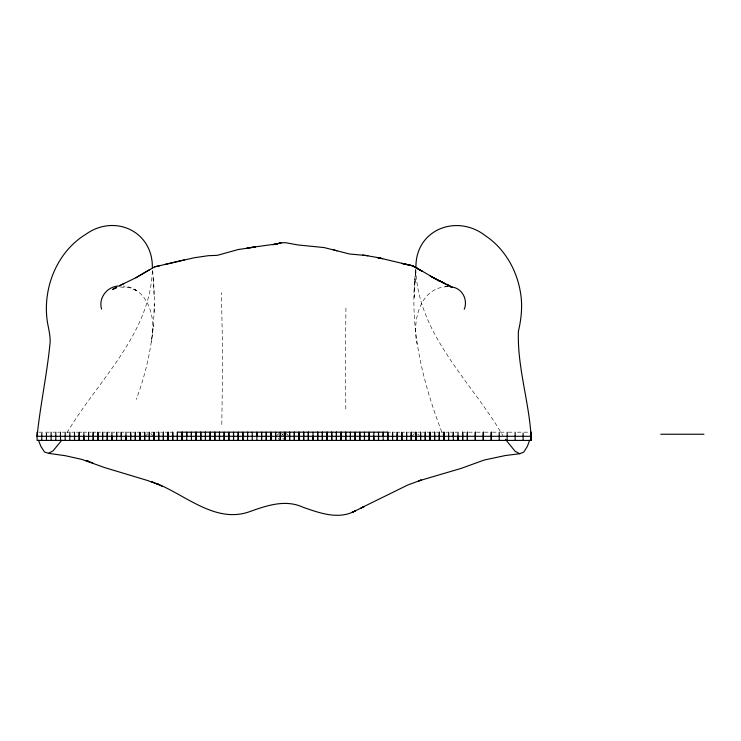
<?xml version="1.0" encoding="UTF-8"?>
<svg xmlns="http://www.w3.org/2000/svg" width="741" height="741" viewBox="0 0 741 741"><rect width="100%" height="100%" fill="white"/><g stroke="black" fill="none" stroke-linecap="round" stroke-linejoin="round"><path stroke-width="0.56" stroke-dasharray="3.71 2.78" d="M415.812 269.289C417.887 334.941 472.026 382.199 502.917 435.717M152.563 270.502C157.472 314.101 151.831 358.459 136.205 399.464M154.128 312.146L154.23 304.051M345.936 308.052L345.417 358.107L345.825 409.866M221.8 424.537L222.708 357.218L221.411 292.639M415.747 269.761C408.643 326.207 422.444 382.282 442.794 434.587M414.645 287.619L414.219 298.54L414.358 295.02M414.478 291.185L415.043 280.255M151.914 338.026C155.869 317.352 147.876 287.962 123.191 286.082M152.535 333.404L153.387 324.938M151.423 342.073L151.998 337.47M66.996 432.744C97.932 380.402 151.155 333.496 152.396 268.677M145.227 436.292L147.968 433.55M276.856 435.606L278.912 433.55M281.534 435.606L283.59 433.55M411.792 436.292L415.229 432.864M120.394 287.008L129.758 287.767L137.798 291.269L134.834 289.555L136.224 290.342M447.675 286.674C419.647 287.156 412.033 321.668 417.016 344.009M38.967 432.179L50.193 432.179M53 432.179L54.871 432.179M57.678 432.179L59.549 432.179M62.355 432.179L64.226 432.179M67.033 432.179L68.904 432.179M71.701 432.179L73.572 432.179M76.379 432.179L78.25 432.179M80.121 432.179L81.992 432.179M84.798 432.179L86.669 432.179M89.476 432.179L91.347 432.179M94.153 432.179L96.024 432.179M98.831 432.179L100.702 432.179M103.508 432.179L105.379 432.179M108.186 432.179L110.057 432.179M112.864 432.179L114.735 432.179M117.541 432.179L119.412 432.179M122.209 432.179L124.08 432.179M126.887 432.179L129.694 432.179M132.5 432.179L134.371 432.179M137.178 432.179L139.049 432.179M141.855 432.179L143.726 432.179M146.533 432.179L148.404 432.179M151.21 432.179L153.081 432.179M155.888 432.179L157.759 432.179M160.565 432.179L162.436 432.179M165.243 432.179L167.114 432.179M169.921 432.179L171.782 432.179M388.784 432.179L390.655 432.179M393.462 432.179L395.333 432.179M398.139 432.179L400.01 432.179M402.817 432.179L404.688 432.179M407.494 432.179L409.365 432.179M412.172 432.179L414.979 432.179M417.785 432.179L419.656 432.179M422.453 432.179L424.324 432.179M427.131 432.179L429.002 432.179M431.808 432.179L433.68 432.179M436.486 432.179L438.357 432.179M441.164 432.179L443.035 432.179M445.841 432.179L447.712 432.179M450.519 432.179L452.39 432.179M455.196 432.179L457.067 432.179M463.616 432.179L465.487 432.179M468.488 432.179L474.184 432.179M476.454 432.179L482.141 432.179M484.419 432.179L490.107 432.179M492.385 432.179L496.933 432.179M500.342 432.179L506.038 432.179M508.307 432.179L513.995 432.179M517.413 432.179L528.787 432.179M447.434 286.535L445.276 286.285L449.194 286.739M446.73 286.332L449.694 286.758M417.97 434.235L419.341 435.606M286.332 433.55L288.397 435.606M281.654 433.55L283.72 435.606M282.905 438.357L284.961 440.413M278.227 438.357L280.283 440.413M150.71 433.55L152.776 435.606M153.118 278.264L154.045 295.131M415.525 272.91L414.858 283.868L415.525 272.91"/><path stroke-width="1.11" d="M499.212 432.179L499.212 440.413M507.168 432.179L507.168 440.413M515.134 432.179L515.134 440.413M523.09 433.207L523.1 440.413M531.065 440.413L531.065 432.179L531.065 440.413L37.096 440.413L37.096 432.179M41.774 440.413L41.783 433.207M46.451 440.413L46.461 433.207M51.129 440.413L51.129 432.179M55.807 440.413L55.807 432.179M60.484 440.413L60.484 432.179M65.162 440.413L65.162 432.179M69.839 440.413L69.839 432.179M74.554 436.292L74.508 440.413L74.508 432.179M83.918 436.292L83.863 440.413L83.863 432.179M177.395 432.179L177.395 440.413L177.395 432.179L387.849 432.179L387.849 440.413L387.849 432.179M88.54 440.413L88.54 432.179L88.596 436.292M186.695 436.292L186.751 432.179L186.751 440.413M191.373 436.292L191.428 432.179L191.428 440.413M312.971 436.292L313.026 440.413L313.026 432.179M247.55 440.413L247.55 432.179L247.624 436.292M252.227 440.413L252.227 432.179M256.905 440.413L256.905 432.179L256.97 436.292M373.89 436.292L373.816 440.413L373.816 432.179M383.171 440.413L383.171 432.179L383.245 436.292M453.251 436.292L453.325 432.179L453.325 440.413M457.929 436.292L458.003 440.413L458.003 432.179M112.002 436.292L111.928 440.413L111.928 432.179M126.035 436.292L125.951 440.413L125.951 432.179M448.648 432.179L448.648 440.413M116.606 440.413L116.606 432.179L116.689 436.292M121.283 440.413L121.283 432.179L121.357 436.292M415.933 267.427C415.423 229.228 457.095 213.51 485.503 235.814C504.417 248.392 516.56 269.557 520.33 291.722C522.794 304.866 521.432 318.334 518.422 331.264C517.116 366.517 529 401.131 531.065 436.292M37.096 436.292C40.283 404.697 47.202 373.557 50.147 341.953C50.295 336.043 48.971 330.264 47.841 324.493C45.572 312.396 45.988 299.855 48.73 287.86C53.621 266.232 66.56 246.003 85.715 234.378C114.401 213.603 153.1 231.164 152.331 267.751M464.255 309.303C468.284 299.364 461.745 287.415 450.676 286.897M529.62 440.256L527.453 446.193L523.748 452.149L519.71 453.724L505.371 455.53L484.068 460.078L461.106 468.414L418.526 480.946L421.249 480.057L407.856 484.966L360.774 508.104M61.799 440.191L53.222 450.695L48.582 453.344L44.488 451.982L40.736 446.156L38.551 440.237M251.125 247.457L246.975 248.003L255.46 247.022L238.296 249.522L217.261 255.349L208.406 255.682L194.188 257.766L154.591 266.853L135.899 277.736L120.811 285.063M149.719 269.604L135.899 277.736M124.21 283.442L119.764 285.554M361.617 507.733L364.155 506.594L351.882 512.485L355.513 510.688C338.878 520.182 319.612 513.022 303.041 507.252C285.637 499.175 267.14 505.408 250.254 511.447C215.955 524.146 186.343 495.368 156.342 483.428L162.353 486.402M114.957 288.323L116.226 287.869M277.06 243.845L281.182 242.891L272.845 244.706L281.228 242.826L285.359 242.668L298.067 244.965L324.15 247.577L336.877 250.791L332.598 249.374M184.444 259.841L164.548 264.565M159.852 265.658L154.591 266.853M277.004 243.872L251.273 247.429M119.94 286.035C107.936 285.591 98.081 297.419 101.582 309.127M660.731 434.235L703.95 434.235M37.143 436.292L531.028 436.292M48.582 453.344L65.403 455.724L82.075 459.466L104.722 467.608L147.32 480.437L158.157 484.318L151.84 481.872L153.693 482.576M362.766 255.006L377.549 257.525L412.802 265.889L422.509 271.484L412.265 265.667L401.761 263.37L412.802 265.889L412.265 265.667L417.702 268.492M367.888 255.673L349.437 253.987L336.71 250.717M382.3 258.572L377.215 257.498L382.643 258.72M89.04 461.541L86.234 460.485L92.968 463.042M441.59 282.006L452.167 287.332L430.178 276.05L440.376 281.45L434.921 278.57M437.922 280.283L443.498 282.719L442.581 282.321M438.82 280.58L444.331 283.201M519.71 453.724L515.152 451.325L505.464 439.376M435.643 278.968L417.164 268.177M447.119 284.312L451.232 286.748M214.816 432.179L214.816 440.413L214.816 432.179M219.493 432.179L219.493 440.413L219.493 432.179M284.961 432.179L284.961 440.413L284.961 432.179M289.638 432.179L289.638 440.413L289.638 432.179M341.082 432.179L341.082 440.413L341.082 432.179M345.76 432.179L345.76 440.413L345.76 432.179M154.026 436.292L154.017 440.413L154.017 432.179L154.026 436.292M158.694 432.179L158.694 440.413L158.694 432.179M163.372 432.179L163.372 440.413L163.372 432.179M280.302 436.292L280.283 440.413L280.283 432.179L280.302 436.292M406.568 436.292L406.559 440.413L406.559 432.179L406.568 436.292M411.236 436.292L411.236 440.413L411.236 432.179L411.236 436.292M415.914 432.179L415.914 440.413L415.914 432.179M210.129 432.179L210.129 440.413L210.129 432.179M224.18 436.292L224.162 440.413L224.162 432.179L224.18 436.292M294.316 432.179L294.316 440.413L294.316 432.179M336.405 432.179L336.405 440.413L336.405 432.179M350.447 436.292L350.437 440.413L350.437 432.179L350.447 436.292M149.367 436.292L149.339 440.413L149.339 432.179L149.367 436.292M168.05 432.179L168.05 440.413L168.05 432.179M275.633 436.292L275.606 440.413L275.606 432.179L275.633 436.292M401.9 436.292L401.881 440.413L401.881 432.179L401.9 436.292M420.592 432.179L420.592 440.413L420.592 432.179M205.461 432.179L205.461 440.413L205.461 432.179M228.867 436.292L228.839 440.413L228.839 432.179L228.867 436.292M298.994 432.179L298.994 440.413L298.994 432.179M331.727 432.179L331.727 440.413L331.727 432.179M355.134 436.292L355.106 440.413L355.106 432.179L355.134 436.292M144.699 436.292L144.662 440.413L144.662 432.179L144.699 436.292M172.718 432.179L172.718 440.413L172.718 432.179M270.974 436.292L270.937 440.413L270.937 432.179L270.974 436.292M397.241 436.292L397.204 440.413L397.204 432.179L397.241 436.292M425.26 432.179L425.26 440.413L425.26 432.179M491.246 432.179L491.246 440.413L491.246 432.179M200.783 432.179L200.783 440.413L200.783 432.179M233.563 436.292L233.517 440.413L233.517 432.179L233.563 436.292M303.671 432.179L303.671 440.413L303.671 432.179M327.05 432.179L327.05 440.413L327.05 432.179M359.83 436.292L359.793 440.413L359.793 432.179L359.83 436.292M483.28 432.179L483.28 440.413L483.28 432.179M79.231 436.292L79.185 440.413L79.185 432.179L79.231 436.292M140.04 436.292L139.984 440.413L139.984 432.179L140.04 436.292M196.106 432.179L196.106 440.413L196.106 432.179M266.306 436.292L266.26 440.413L266.26 432.179L266.306 436.292M308.349 432.179L308.349 440.413L308.349 432.179M322.372 432.179L322.372 440.413L322.372 432.179M392.582 436.292L392.526 440.413L392.526 432.179L392.582 436.292M429.937 432.179L429.937 440.413L429.937 432.179M475.314 432.179L475.314 440.413L475.314 432.179M93.273 436.292L93.218 440.413L93.218 432.179L93.273 436.292M182.073 432.179L182.073 440.413L182.073 432.179M238.25 436.292L238.194 440.413L238.194 432.179L238.25 436.292M317.704 432.179L317.704 440.413L317.704 432.179M364.526 436.292L364.47 440.413L364.47 432.179L364.526 436.292M467.358 432.179L467.358 440.413L467.358 432.179M97.96 436.292L97.895 440.413L97.895 432.179L97.96 436.292M135.371 436.292L135.307 440.413L135.307 432.179L135.371 436.292M242.937 436.292L242.872 440.413L242.872 432.179L242.937 436.292M261.638 436.292L261.582 440.413L261.582 432.179L261.638 436.292M369.213 436.292L369.148 440.413L369.148 432.179L369.213 436.292M434.615 432.179L434.615 440.413L434.615 432.179M462.68 432.179L462.68 440.413L462.68 432.179M102.638 436.292L102.573 440.413L102.573 432.179L102.647 436.292M130.703 436.292L130.629 440.413L130.629 432.179L130.703 436.292M378.568 436.292L378.494 440.413L378.494 432.179L378.568 436.292M439.293 432.179L439.293 440.413L439.293 432.179M443.97 432.179L443.97 440.413L443.97 432.179M107.325 436.292L107.25 440.413L107.25 432.179L107.325 436.292M113.743 288.851L112.604 289.453L116.707 287.351L113.743 288.851"/></g></svg>
